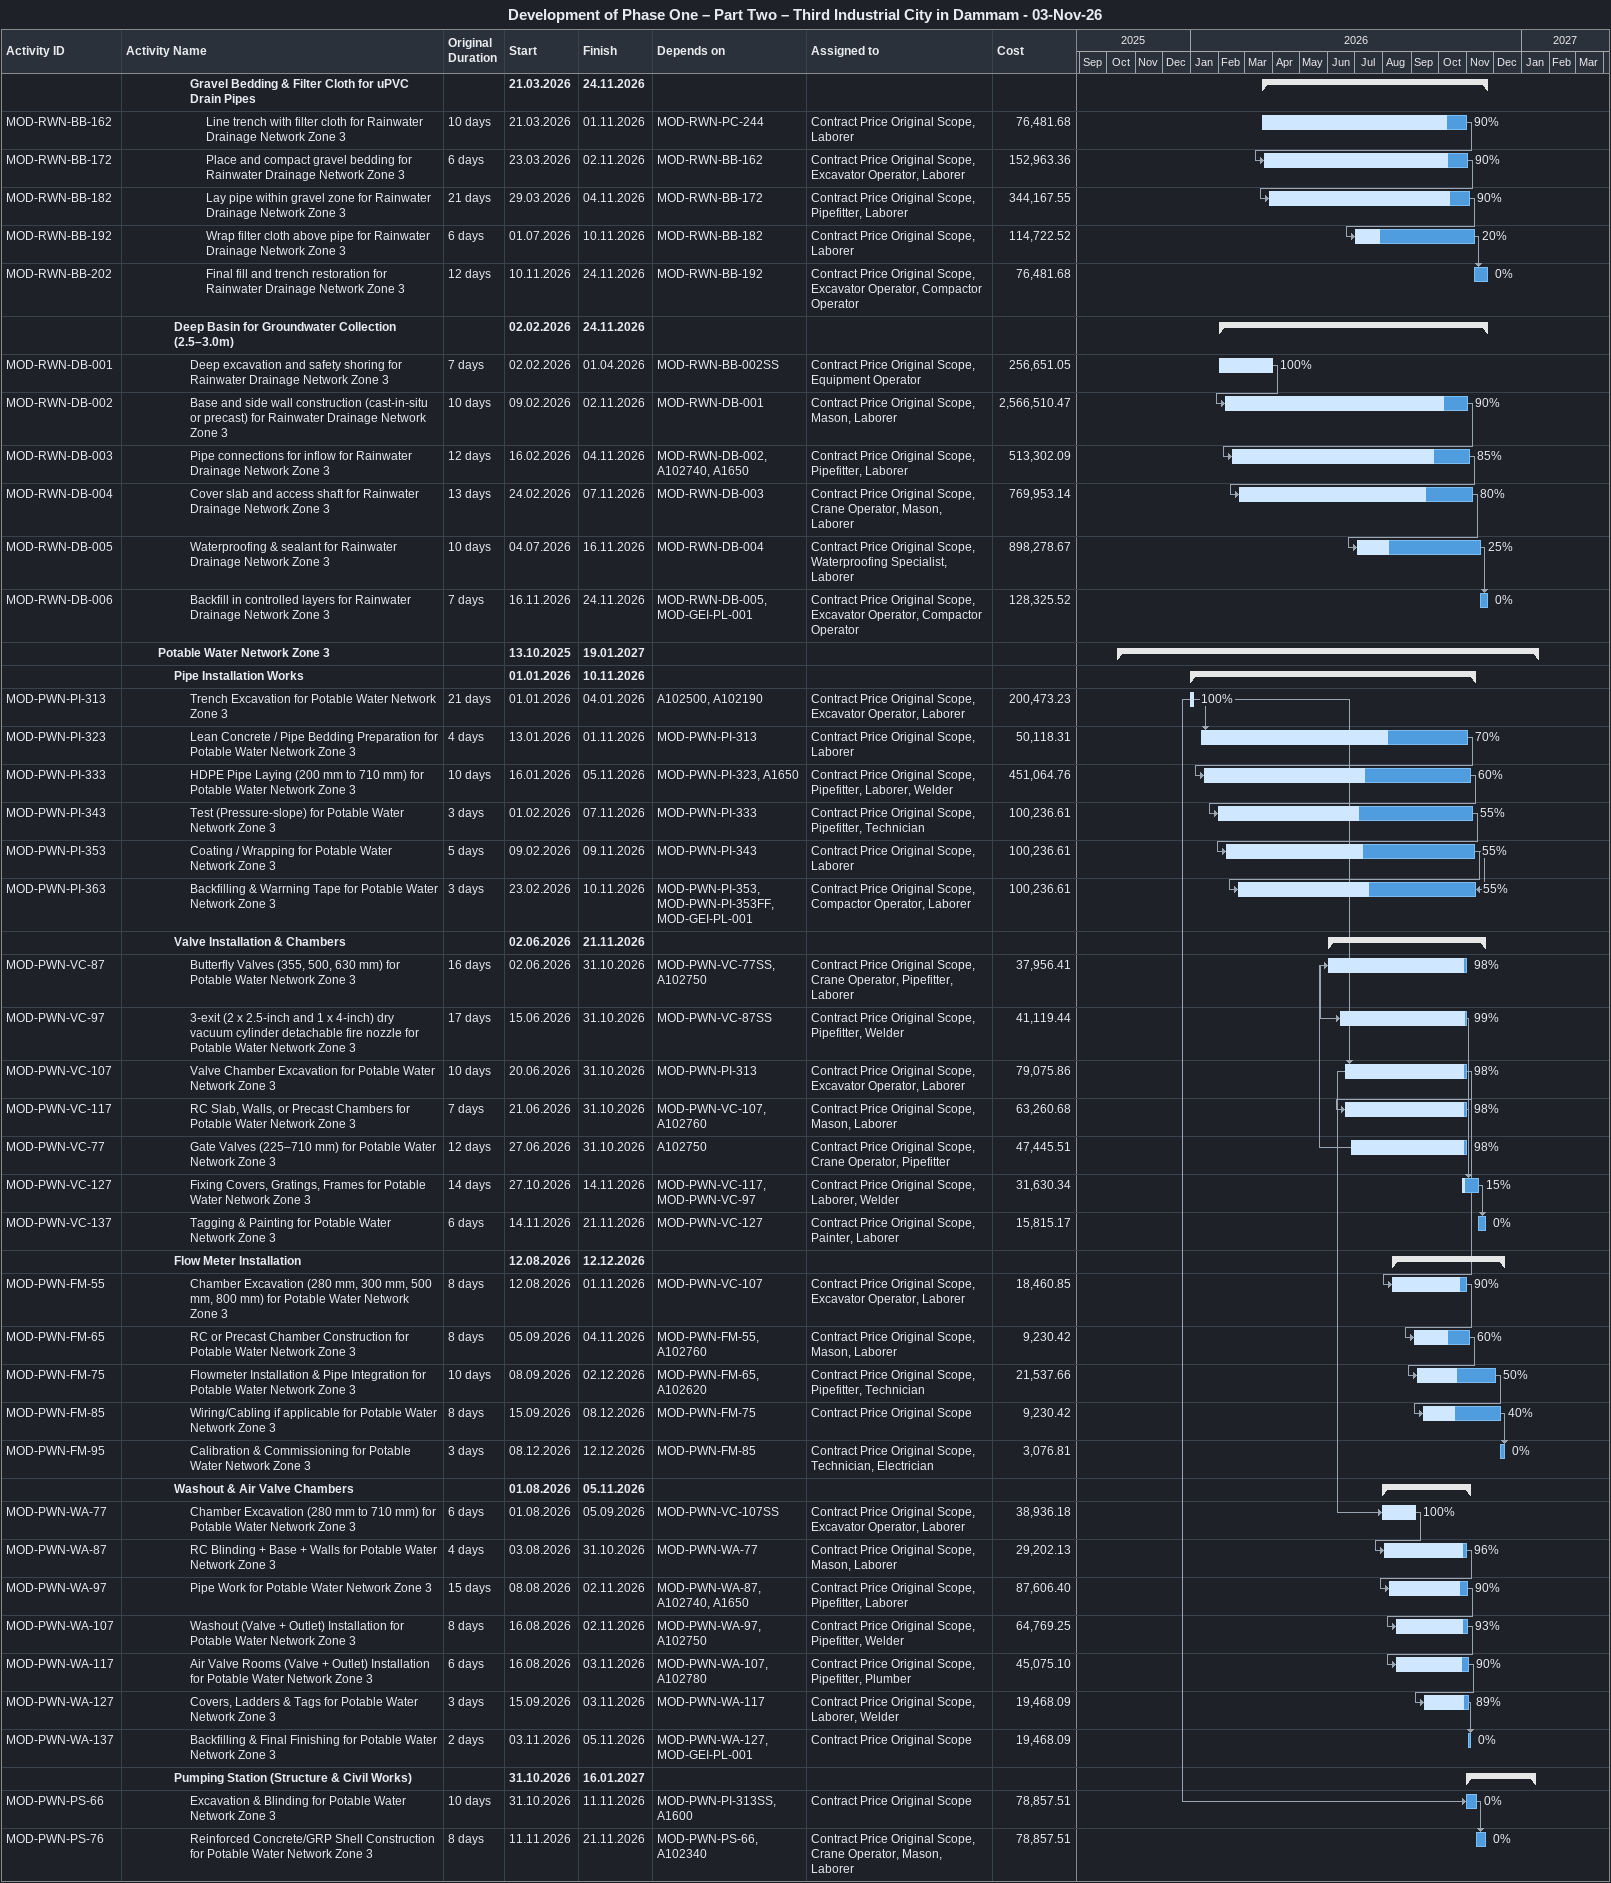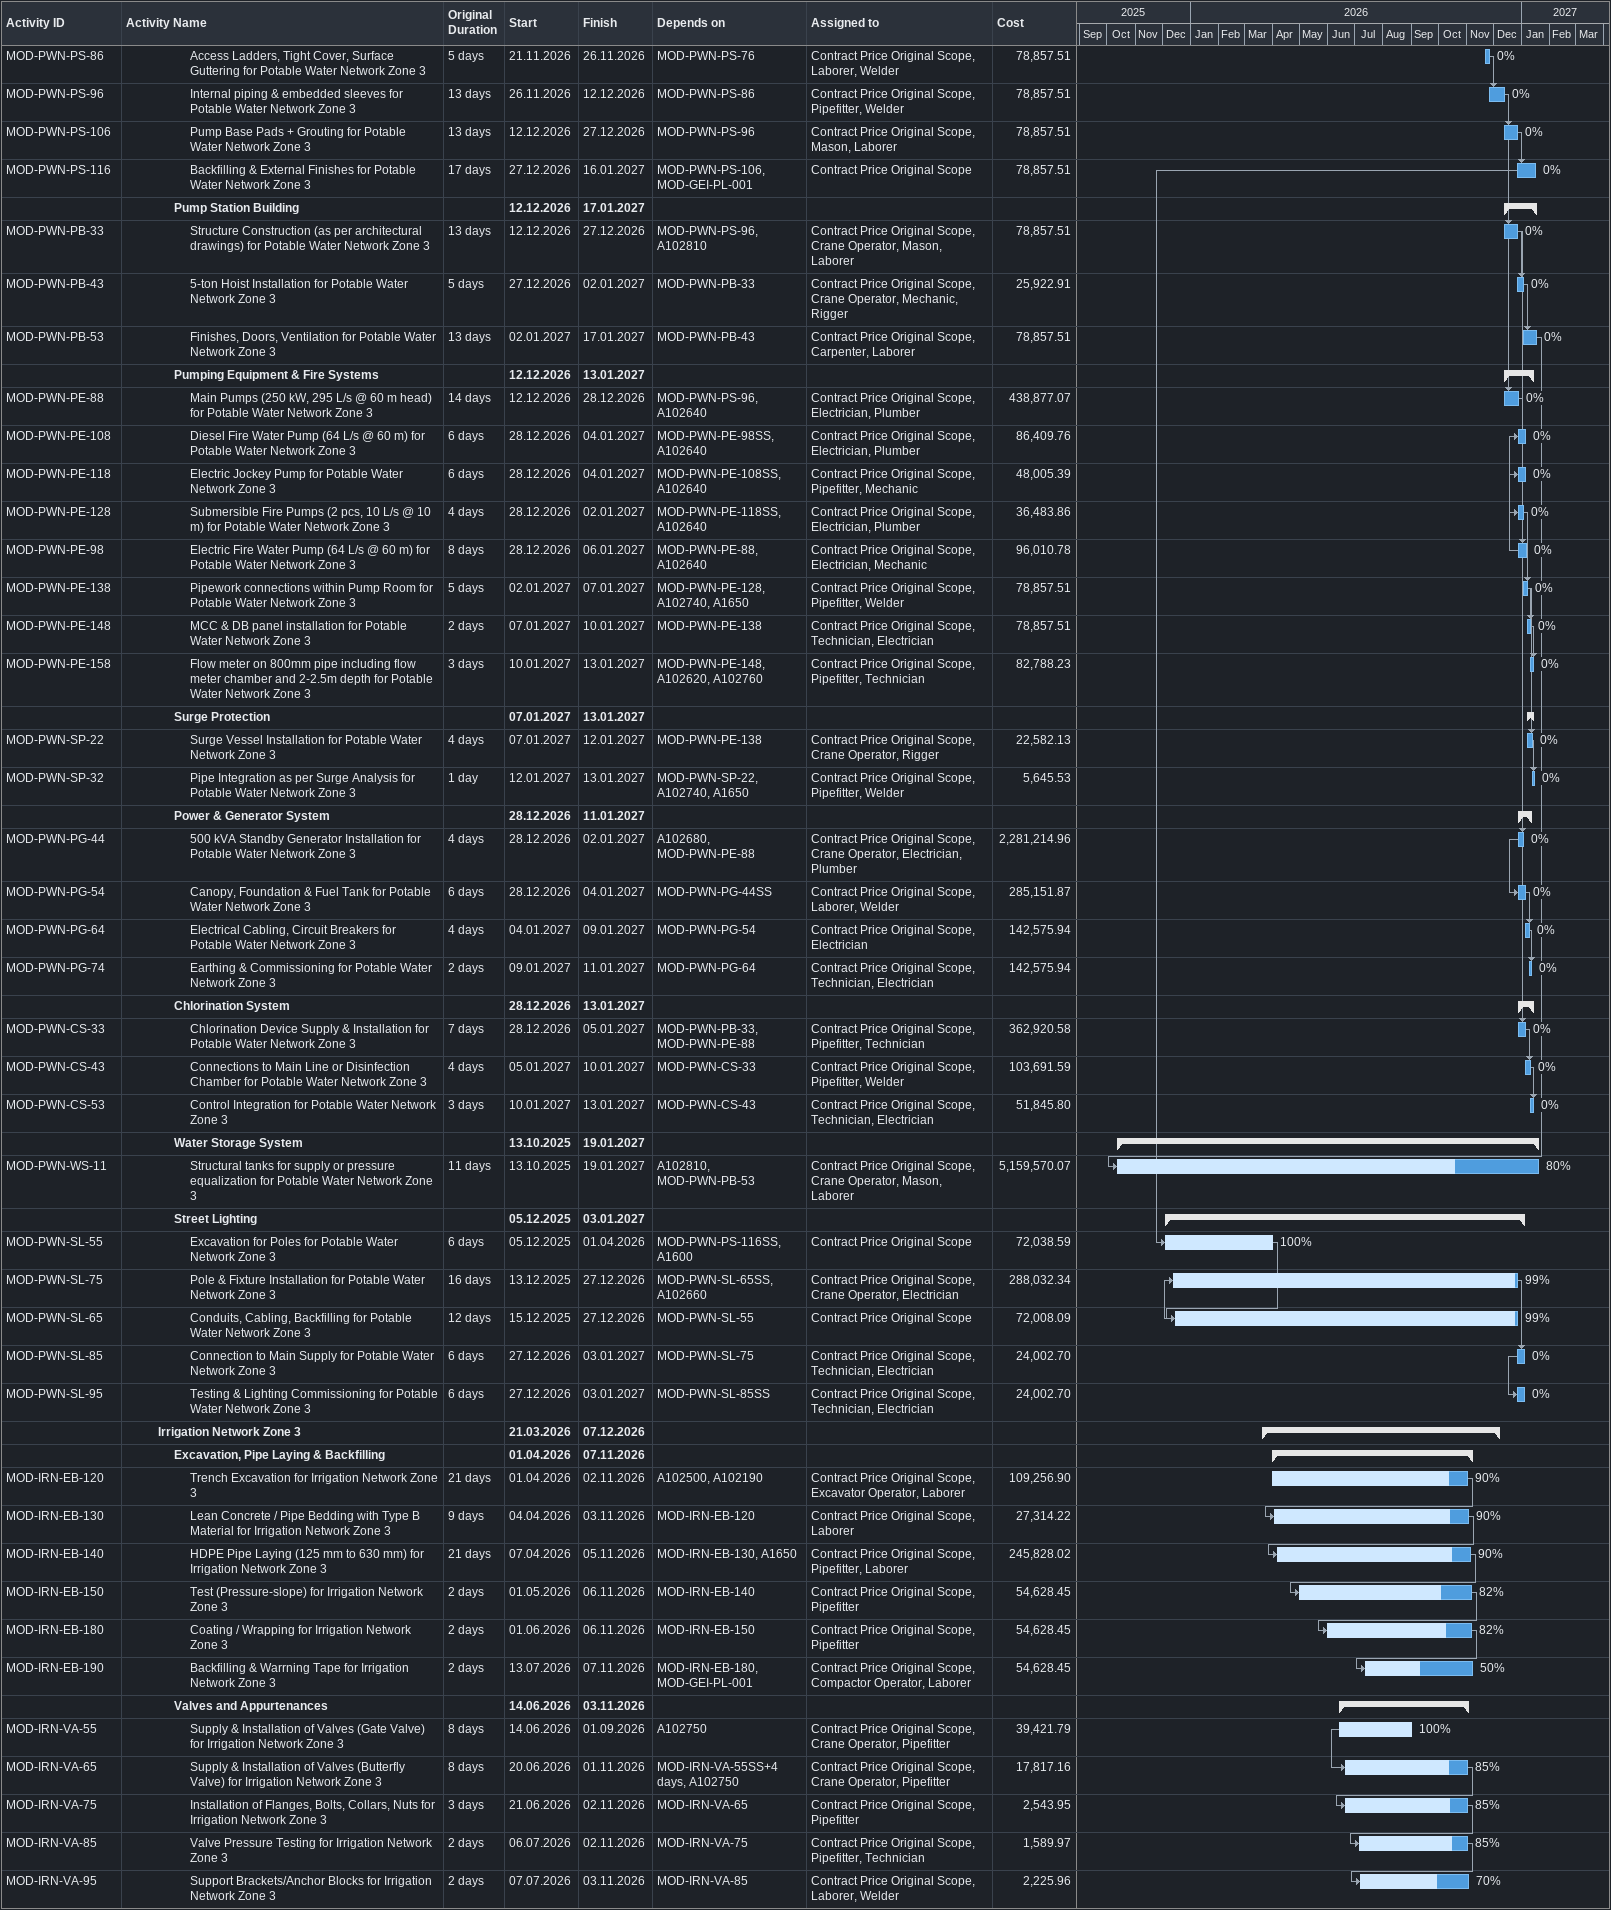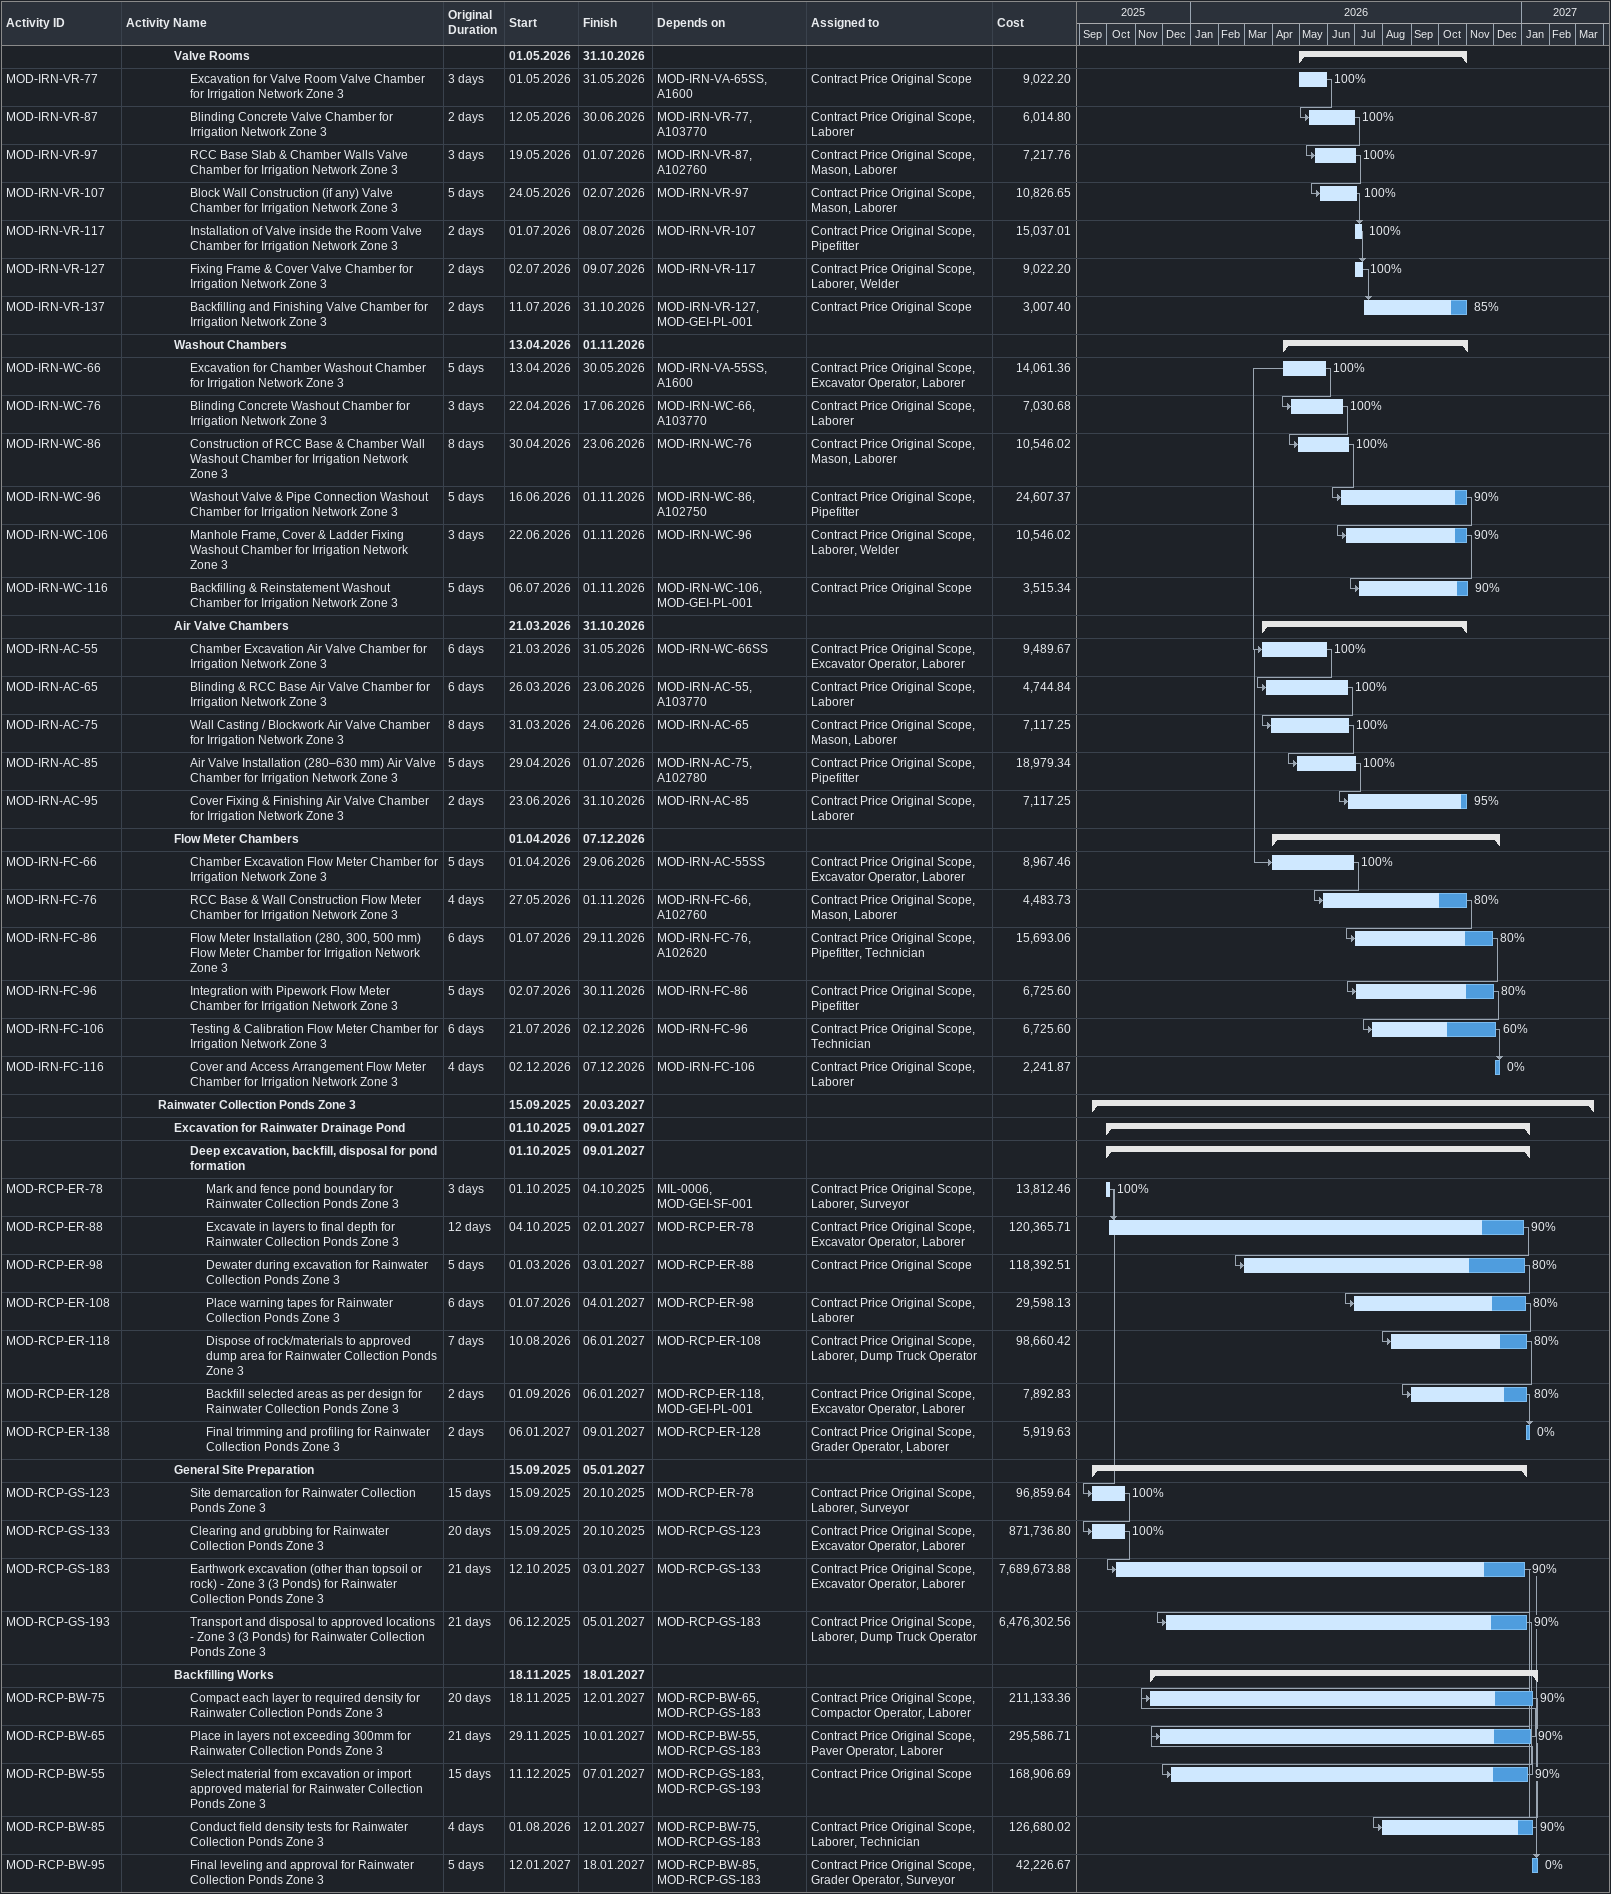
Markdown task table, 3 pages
Development of Phase One – Part Two – Third Industrial City in Dammam - 03-Nov-26

| ID | Level | Task | Original duration | Start | Finish | Predecessors | Resources | % complete | Cost |
|---|---|---|---|---|---|---|---|---|---|
|  | 5 | **Gravel Bedding & Filter Cloth for uPVC Drain Pipes** |  | 2026-03-21 | 2026-11-24 |  |  |  |  |
| MOD-RWN-BB-162 | 6 | Line trench with filter cloth for Rainwater Drainage Network Zone 3 | 10d | 2026-03-21 | 2026-11-01 | MOD-RWN-PC-244 | Contract Price Original Scope, Laborer | 90 | 76481.68 |
| MOD-RWN-BB-172 | 6 | Place and compact gravel bedding for Rainwater Drainage Network Zone 3 | 6d | 2026-03-23 | 2026-11-02 | MOD-RWN-BB-162 | Contract Price Original Scope, Excavator Operator, Laborer | 90 | 152963.36 |
| MOD-RWN-BB-182 | 6 | Lay pipe within gravel zone for Rainwater Drainage Network Zone 3 | 21d | 2026-03-29 | 2026-11-04 | MOD-RWN-BB-172 | Contract Price Original Scope, Pipefitter, Laborer | 90 | 344167.55 |
| MOD-RWN-BB-192 | 6 | Wrap filter cloth above pipe for Rainwater Drainage Network Zone 3 | 6d | 2026-07-01 | 2026-11-10 | MOD-RWN-BB-182 | Contract Price Original Scope, Laborer | 20 | 114722.52 |
| MOD-RWN-BB-202 | 6 | Final fill and trench restoration for Rainwater Drainage Network Zone 3 | 12d | 2026-11-10 | 2026-11-24 | MOD-RWN-BB-192 | Contract Price Original Scope, Excavator Operator, Compactor Operator | 0 | 76481.68 |
|  | 4 | **Deep Basin for Groundwater Collection (2.5–3.0m)** |  | 2026-02-02 | 2026-11-24 |  |  |  |  |
| MOD-RWN-DB-001 | 5 | Deep excavation and safety shoring for Rainwater Drainage Network Zone 3 | 7d | 2026-02-02 | 2026-04-01 | MOD-RWN-BB-002SS | Contract Price Original Scope, Equipment Operator | 100 | 256651.05 |
| MOD-RWN-DB-002 | 5 | Base and side wall construction (cast-in-situ or precast) for Rainwater Drainage Network Zone 3 | 10d | 2026-02-09 | 2026-11-02 | MOD-RWN-DB-001 | Contract Price Original Scope, Mason, Laborer | 90 | 2566510.47 |
| MOD-RWN-DB-003 | 5 | Pipe connections for inflow for Rainwater Drainage Network Zone 3 | 12d | 2026-02-16 | 2026-11-04 | MOD-RWN-DB-002, A102740, A1650 | Contract Price Original Scope, Pipefitter, Laborer | 85 | 513302.09 |
| MOD-RWN-DB-004 | 5 | Cover slab and access shaft for Rainwater Drainage Network Zone 3 | 13d | 2026-02-24 | 2026-11-07 | MOD-RWN-DB-003 | Contract Price Original Scope, Crane Operator, Mason, Laborer | 80 | 769953.14 |
| MOD-RWN-DB-005 | 5 | Waterproofing & sealant for Rainwater Drainage Network Zone 3 | 10d | 2026-07-04 | 2026-11-16 | MOD-RWN-DB-004 | Contract Price Original Scope, Waterproofing Specialist, Laborer | 25 | 898278.67 |
| MOD-RWN-DB-006 | 5 | Backfill in controlled layers for Rainwater Drainage Network Zone 3 | 7d | 2026-11-16 | 2026-11-24 | MOD-RWN-DB-005, MOD-GEI-PL-001 | Contract Price Original Scope, Excavator Operator, Compactor Operator | 0 | 128325.52 |
|  | 3 | **Potable Water Network Zone 3** |  | 2025-10-13 | 2027-01-19 |  |  |  |  |
|  | 4 | **Pipe Installation Works** |  | 2026-01-01 | 2026-11-10 |  |  |  |  |
| MOD-PWN-PI-313 | 5 | Trench Excavation for Potable Water Network Zone 3 | 21d | 2026-01-01 | 2026-01-04 | A102500, A102190 | Contract Price Original Scope, Excavator Operator, Laborer | 100 | 200473.23 |
| MOD-PWN-PI-323 | 5 | Lean Concrete / Pipe Bedding Preparation for Potable Water Network Zone 3 | 4d | 2026-01-13 | 2026-11-01 | MOD-PWN-PI-313 | Contract Price Original Scope, Laborer | 70 | 50118.31 |
| MOD-PWN-PI-333 | 5 | HDPE Pipe Laying (200 mm to 710 mm) for Potable Water Network Zone 3 | 10d | 2026-01-16 | 2026-11-05 | MOD-PWN-PI-323, A1650 | Contract Price Original Scope, Pipefitter, Laborer, Welder | 60 | 451064.76 |
| MOD-PWN-PI-343 | 5 | Test (Pressure-slope) for Potable Water Network Zone 3 | 3d | 2026-02-01 | 2026-11-07 | MOD-PWN-PI-333 | Contract Price Original Scope, Pipefitter, Technician | 55 | 100236.61 |
| MOD-PWN-PI-353 | 5 | Coating / Wrapping for Potable Water Network Zone 3 | 5d | 2026-02-09 | 2026-11-09 | MOD-PWN-PI-343 | Contract Price Original Scope, Laborer | 55 | 100236.61 |
| MOD-PWN-PI-363 | 5 | Backfilling & Warrning Tape for Potable Water Network Zone 3 | 3d | 2026-02-23 | 2026-11-10 | MOD-PWN-PI-353, MOD-PWN-PI-353FF, MOD-GEI-PL-001 | Contract Price Original Scope, Compactor Operator, Laborer | 55 | 100236.61 |
|  | 4 | **Valve Installation & Chambers** |  | 2026-06-02 | 2026-11-21 |  |  |  |  |
| MOD-PWN-VC-87 | 5 | Butterfly Valves (355, 500, 630 mm) for Potable Water Network Zone 3 | 16d | 2026-06-02 | 2026-10-31 | MOD-PWN-VC-77SS, A102750 | Contract Price Original Scope, Crane Operator, Pipefitter, Laborer | 98 | 37956.41 |
| MOD-PWN-VC-97 | 5 | 3-exit (2 x 2.5-inch and 1 x 4-inch) dry vacuum cylinder detachable fire nozzle for Potable Water Network Zone 3 | 17d | 2026-06-15 | 2026-10-31 | MOD-PWN-VC-87SS | Contract Price Original Scope, Pipefitter, Welder | 99 | 41119.44 |
| MOD-PWN-VC-107 | 5 | Valve Chamber Excavation for Potable Water Network Zone 3 | 10d | 2026-06-20 | 2026-10-31 | MOD-PWN-PI-313 | Contract Price Original Scope, Excavator Operator, Laborer | 98 | 79075.86 |
| MOD-PWN-VC-117 | 5 | RC Slab, Walls, or Precast Chambers for Potable Water Network Zone 3 | 7d | 2026-06-21 | 2026-10-31 | MOD-PWN-VC-107, A102760 | Contract Price Original Scope, Mason, Laborer | 98 | 63260.68 |
| MOD-PWN-VC-77 | 5 | Gate Valves (225–710 mm) for Potable Water Network Zone 3 | 12d | 2026-06-27 | 2026-10-31 | A102750 | Contract Price Original Scope, Crane Operator, Pipefitter | 98 | 47445.51 |
| MOD-PWN-VC-127 | 5 | Fixing Covers, Gratings, Frames for Potable Water Network Zone 3 | 14d | 2026-10-27 | 2026-11-14 | MOD-PWN-VC-117, MOD-PWN-VC-97 | Contract Price Original Scope, Laborer, Welder | 15 | 31630.34 |
| MOD-PWN-VC-137 | 5 | Tagging & Painting for Potable Water Network Zone 3 | 6d | 2026-11-14 | 2026-11-21 | MOD-PWN-VC-127 | Contract Price Original Scope, Painter, Laborer | 0 | 15815.17 |
|  | 4 | **Flow Meter Installation** |  | 2026-08-12 | 2026-12-12 |  |  |  |  |
| MOD-PWN-FM-55 | 5 | Chamber Excavation (280 mm, 300 mm, 500 mm, 800 mm) for Potable Water Network Zone 3 | 8d | 2026-08-12 | 2026-11-01 | MOD-PWN-VC-107 | Contract Price Original Scope, Excavator Operator, Laborer | 90 | 18460.85 |
| MOD-PWN-FM-65 | 5 | RC or Precast Chamber Construction for Potable Water Network Zone 3 | 8d | 2026-09-05 | 2026-11-04 | MOD-PWN-FM-55, A102760 | Contract Price Original Scope, Mason, Laborer | 60 | 9230.42 |
| MOD-PWN-FM-75 | 5 | Flowmeter Installation & Pipe Integration for Potable Water Network Zone 3 | 10d | 2026-09-08 | 2026-12-02 | MOD-PWN-FM-65, A102620 | Contract Price Original Scope, Pipefitter, Technician | 50 | 21537.66 |
| MOD-PWN-FM-85 | 5 | Wiring/Cabling if applicable for Potable Water Network Zone 3 | 8d | 2026-09-15 | 2026-12-08 | MOD-PWN-FM-75 | Contract Price Original Scope | 40 | 9230.42 |
| MOD-PWN-FM-95 | 5 | Calibration & Commissioning for Potable Water Network Zone 3 | 3d | 2026-12-08 | 2026-12-12 | MOD-PWN-FM-85 | Contract Price Original Scope, Technician, Electrician | 0 | 3076.81 |
|  | 4 | **Washout & Air Valve Chambers** |  | 2026-08-01 | 2026-11-05 |  |  |  |  |
| MOD-PWN-WA-77 | 5 | Chamber Excavation (280 mm to 710 mm) for Potable Water Network Zone 3 | 6d | 2026-08-01 | 2026-09-05 | MOD-PWN-VC-107SS | Contract Price Original Scope, Excavator Operator, Laborer | 100 | 38936.18 |
| MOD-PWN-WA-87 | 5 | RC Blinding + Base + Walls for Potable Water Network Zone 3 | 4d | 2026-08-03 | 2026-10-31 | MOD-PWN-WA-77 | Contract Price Original Scope, Mason, Laborer | 96 | 29202.13 |
| MOD-PWN-WA-97 | 5 | Pipe Work for Potable Water Network Zone 3 | 15d | 2026-08-08 | 2026-11-02 | MOD-PWN-WA-87, A102740, A1650 | Contract Price Original Scope, Pipefitter, Laborer | 90 | 87606.40 |
| MOD-PWN-WA-107 | 5 | Washout (Valve + Outlet) Installation for Potable Water Network Zone 3 | 8d | 2026-08-16 | 2026-11-02 | MOD-PWN-WA-97, A102750 | Contract Price Original Scope, Pipefitter, Welder | 93 | 64769.25 |
| MOD-PWN-WA-117 | 5 | Air Valve Rooms (Valve + Outlet) Installation for Potable Water Network Zone 3 | 6d | 2026-08-16 | 2026-11-03 | MOD-PWN-WA-107, A102780 | Contract Price Original Scope, Pipefitter, Plumber | 90 | 45075.10 |
| MOD-PWN-WA-127 | 5 | Covers, Ladders & Tags for Potable Water Network Zone 3 | 3d | 2026-09-15 | 2026-11-03 | MOD-PWN-WA-117 | Contract Price Original Scope, Laborer, Welder | 89 | 19468.09 |
| MOD-PWN-WA-137 | 5 | Backfilling & Final Finishing for Potable Water Network Zone 3 | 2d | 2026-11-03 | 2026-11-05 | MOD-PWN-WA-127, MOD-GEI-PL-001 | Contract Price Original Scope | 0 | 19468.09 |
|  | 4 | **Pumping Station (Structure & Civil Works)** |  | 2026-10-31 | 2027-01-16 |  |  |  |  |
| MOD-PWN-PS-66 | 5 | Excavation & Blinding for Potable Water Network Zone 3 | 10d | 2026-10-31 | 2026-11-11 | MOD-PWN-PI-313SS, A1600 | Contract Price Original Scope | 0 | 78857.51 |
| MOD-PWN-PS-76 | 5 | Reinforced Concrete/GRP Shell Construction for Potable Water Network Zone 3 | 8d | 2026-11-11 | 2026-11-21 | MOD-PWN-PS-66, A102340 | Contract Price Original Scope, Crane Operator, Mason, Laborer | 0 | 78857.51 |
| MOD-PWN-PS-86 | 5 | Access Ladders, Tight Cover, Surface Guttering for Potable Water Network Zone 3 | 5d | 2026-11-21 | 2026-11-26 | MOD-PWN-PS-76 | Contract Price Original Scope, Laborer, Welder | 0 | 78857.51 |
| MOD-PWN-PS-96 | 5 | Internal piping & embedded sleeves for Potable Water Network Zone 3 | 13d | 2026-11-26 | 2026-12-12 | MOD-PWN-PS-86 | Contract Price Original Scope, Pipefitter, Welder | 0 | 78857.51 |
| MOD-PWN-PS-106 | 5 | Pump Base Pads + Grouting for Potable Water Network Zone 3 | 13d | 2026-12-12 | 2026-12-27 | MOD-PWN-PS-96 | Contract Price Original Scope, Mason, Laborer | 0 | 78857.51 |
| MOD-PWN-PS-116 | 5 | Backfilling & External Finishes for Potable Water Network Zone 3 | 17d | 2026-12-27 | 2027-01-16 | MOD-PWN-PS-106, MOD-GEI-PL-001 | Contract Price Original Scope | 0 | 78857.51 |
|  | 4 | **Pump Station Building** |  | 2026-12-12 | 2027-01-17 |  |  |  |  |
| MOD-PWN-PB-33 | 5 | Structure Construction (as per architectural drawings) for Potable Water Network Zone 3 | 13d | 2026-12-12 | 2026-12-27 | MOD-PWN-PS-96, A102810 | Contract Price Original Scope, Crane Operator, Mason, Laborer | 0 | 78857.51 |
| MOD-PWN-PB-43 | 5 | 5-ton Hoist Installation for Potable Water Network Zone 3 | 5d | 2026-12-27 | 2027-01-02 | MOD-PWN-PB-33 | Contract Price Original Scope, Crane Operator, Mechanic, Rigger | 0 | 25922.91 |
| MOD-PWN-PB-53 | 5 | Finishes, Doors, Ventilation for Potable Water Network Zone 3 | 13d | 2027-01-02 | 2027-01-17 | MOD-PWN-PB-43 | Contract Price Original Scope, Carpenter, Laborer | 0 | 78857.51 |
|  | 4 | **Pumping Equipment & Fire Systems** |  | 2026-12-12 | 2027-01-13 |  |  |  |  |
| MOD-PWN-PE-88 | 5 | Main Pumps (250 kW, 295 L/s @ 60 m head) for Potable Water Network Zone 3 | 14d | 2026-12-12 | 2026-12-28 | MOD-PWN-PS-96, A102640 | Contract Price Original Scope, Electrician, Plumber | 0 | 438877.07 |
| MOD-PWN-PE-108 | 5 | Diesel Fire Water Pump (64 L/s @ 60 m) for Potable Water Network Zone 3 | 6d | 2026-12-28 | 2027-01-04 | MOD-PWN-PE-98SS, A102640 | Contract Price Original Scope, Electrician, Plumber | 0 | 86409.76 |
| MOD-PWN-PE-118 | 5 | Electric Jockey Pump for Potable Water Network Zone 3 | 6d | 2026-12-28 | 2027-01-04 | MOD-PWN-PE-108SS, A102640 | Contract Price Original Scope, Pipefitter, Mechanic | 0 | 48005.39 |
| MOD-PWN-PE-128 | 5 | Submersible Fire Pumps (2 pcs, 10 L/s @ 10 m) for Potable Water Network Zone 3 | 4d | 2026-12-28 | 2027-01-02 | MOD-PWN-PE-118SS, A102640 | Contract Price Original Scope, Electrician, Plumber | 0 | 36483.86 |
| MOD-PWN-PE-98 | 5 | Electric Fire Water Pump (64 L/s @ 60 m) for Potable Water Network Zone 3 | 8d | 2026-12-28 | 2027-01-06 | MOD-PWN-PE-88, A102640 | Contract Price Original Scope, Electrician, Mechanic | 0 | 96010.78 |
| MOD-PWN-PE-138 | 5 | Pipework connections within Pump Room for Potable Water Network Zone 3 | 5d | 2027-01-02 | 2027-01-07 | MOD-PWN-PE-128, A102740, A1650 | Contract Price Original Scope, Pipefitter, Welder | 0 | 78857.51 |
| MOD-PWN-PE-148 | 5 | MCC & DB panel installation for Potable Water Network Zone 3 | 2d | 2027-01-07 | 2027-01-10 | MOD-PWN-PE-138 | Contract Price Original Scope, Technician, Electrician | 0 | 78857.51 |
| MOD-PWN-PE-158 | 5 | Flow meter on 800mm pipe including flow meter chamber and 2-2.5m depth for Potable Water Network Zone 3 | 3d | 2027-01-10 | 2027-01-13 | MOD-PWN-PE-148, A102620, A102760 | Contract Price Original Scope, Pipefitter, Technician | 0 | 82788.23 |
|  | 4 | **Surge Protection** |  | 2027-01-07 | 2027-01-13 |  |  |  |  |
| MOD-PWN-SP-22 | 5 | Surge Vessel Installation for Potable Water Network Zone 3 | 4d | 2027-01-07 | 2027-01-12 | MOD-PWN-PE-138 | Contract Price Original Scope, Crane Operator, Rigger | 0 | 22582.13 |
| MOD-PWN-SP-32 | 5 | Pipe Integration as per Surge Analysis for Potable Water Network Zone 3 | 1d | 2027-01-12 | 2027-01-13 | MOD-PWN-SP-22, A102740, A1650 | Contract Price Original Scope, Pipefitter, Welder | 0 | 5645.53 |
|  | 4 | **Power & Generator System** |  | 2026-12-28 | 2027-01-11 |  |  |  |  |
| MOD-PWN-PG-44 | 5 | 500 kVA Standby Generator Installation for Potable Water Network Zone 3 | 4d | 2026-12-28 | 2027-01-02 | A102680, MOD-PWN-PE-88 | Contract Price Original Scope, Crane Operator, Electrician, Plumber | 0 | 2281214.96 |
| MOD-PWN-PG-54 | 5 | Canopy, Foundation & Fuel Tank for Potable Water Network Zone 3 | 6d | 2026-12-28 | 2027-01-04 | MOD-PWN-PG-44SS | Contract Price Original Scope, Laborer, Welder | 0 | 285151.87 |
| MOD-PWN-PG-64 | 5 | Electrical Cabling, Circuit Breakers for Potable Water Network Zone 3 | 4d | 2027-01-04 | 2027-01-09 | MOD-PWN-PG-54 | Contract Price Original Scope, Electrician | 0 | 142575.94 |
| MOD-PWN-PG-74 | 5 | Earthing & Commissioning for Potable Water Network Zone 3 | 2d | 2027-01-09 | 2027-01-11 | MOD-PWN-PG-64 | Contract Price Original Scope, Technician, Electrician | 0 | 142575.94 |
|  | 4 | **Chlorination System** |  | 2026-12-28 | 2027-01-13 |  |  |  |  |
| MOD-PWN-CS-33 | 5 | Chlorination Device Supply & Installation for Potable Water Network Zone 3 | 7d | 2026-12-28 | 2027-01-05 | MOD-PWN-PB-33, MOD-PWN-PE-88 | Contract Price Original Scope, Pipefitter, Technician | 0 | 362920.58 |
| MOD-PWN-CS-43 | 5 | Connections to Main Line or Disinfection Chamber for Potable Water Network Zone 3 | 4d | 2027-01-05 | 2027-01-10 | MOD-PWN-CS-33 | Contract Price Original Scope, Pipefitter, Welder | 0 | 103691.59 |
| MOD-PWN-CS-53 | 5 | Control Integration for Potable Water Network Zone 3 | 3d | 2027-01-10 | 2027-01-13 | MOD-PWN-CS-43 | Contract Price Original Scope, Technician, Electrician | 0 | 51845.80 |
|  | 4 | **Water Storage System** |  | 2025-10-13 | 2027-01-19 |  |  |  |  |
| MOD-PWN-WS-11 | 5 | Structural tanks for supply or pressure equalization for Potable Water Network Zone 3 | 11d | 2025-10-13 | 2027-01-19 | A102810, MOD-PWN-PB-53 | Contract Price Original Scope, Crane Operator, Mason, Laborer | 80 | 5159570.07 |
|  | 4 | **Street Lighting** |  | 2025-12-05 | 2027-01-03 |  |  |  |  |
| MOD-PWN-SL-55 | 5 | Excavation for Poles for Potable Water Network Zone 3 | 6d | 2025-12-05 | 2026-04-01 | MOD-PWN-PS-116SS, A1600 | Contract Price Original Scope | 100 | 72038.59 |
| MOD-PWN-SL-75 | 5 | Pole & Fixture Installation for Potable Water Network Zone 3 | 16d | 2025-12-13 | 2026-12-27 | MOD-PWN-SL-65SS, A102660 | Contract Price Original Scope, Crane Operator, Electrician | 99 | 288032.34 |
| MOD-PWN-SL-65 | 5 | Conduits, Cabling, Backfilling for Potable Water Network Zone 3 | 12d | 2025-12-15 | 2026-12-27 | MOD-PWN-SL-55 | Contract Price Original Scope | 99 | 72008.09 |
| MOD-PWN-SL-85 | 5 | Connection to Main Supply for Potable Water Network Zone 3 | 6d | 2026-12-27 | 2027-01-03 | MOD-PWN-SL-75 | Contract Price Original Scope, Technician, Electrician | 0 | 24002.70 |
| MOD-PWN-SL-95 | 5 | Testing & Lighting Commissioning for Potable Water Network Zone 3 | 6d | 2026-12-27 | 2027-01-03 | MOD-PWN-SL-85SS | Contract Price Original Scope, Technician, Electrician | 0 | 24002.70 |
|  | 3 | **Irrigation Network Zone 3** |  | 2026-03-21 | 2026-12-07 |  |  |  |  |
|  | 4 | **Excavation, Pipe Laying & Backfilling** |  | 2026-04-01 | 2026-11-07 |  |  |  |  |
| MOD-IRN-EB-120 | 5 | Trench Excavation for Irrigation Network Zone 3 | 21d | 2026-04-01 | 2026-11-02 | A102500, A102190 | Contract Price Original Scope, Excavator Operator, Laborer | 90 | 109256.90 |
| MOD-IRN-EB-130 | 5 | Lean Concrete / Pipe Bedding with Type B Material for Irrigation Network Zone 3 | 9d | 2026-04-04 | 2026-11-03 | MOD-IRN-EB-120 | Contract Price Original Scope, Laborer | 90 | 27314.22 |
| MOD-IRN-EB-140 | 5 | HDPE Pipe Laying (125 mm to 630 mm) for Irrigation Network Zone 3 | 21d | 2026-04-07 | 2026-11-05 | MOD-IRN-EB-130, A1650 | Contract Price Original Scope, Pipefitter, Laborer | 90 | 245828.02 |
| MOD-IRN-EB-150 | 5 | Test (Pressure-slope) for Irrigation Network Zone 3 | 2d | 2026-05-01 | 2026-11-06 | MOD-IRN-EB-140 | Contract Price Original Scope, Pipefitter | 82 | 54628.45 |
| MOD-IRN-EB-180 | 5 | Coating / Wrapping for Irrigation Network Zone 3 | 2d | 2026-06-01 | 2026-11-06 | MOD-IRN-EB-150 | Contract Price Original Scope, Pipefitter | 82 | 54628.45 |
| MOD-IRN-EB-190 | 5 | Backfilling & Warrning Tape for Irrigation Network Zone 3 | 2d | 2026-07-13 | 2026-11-07 | MOD-IRN-EB-180, MOD-GEI-PL-001 | Contract Price Original Scope, Compactor Operator, Laborer | 50 | 54628.45 |
|  | 4 | **Valves and Appurtenances** |  | 2026-06-14 | 2026-11-03 |  |  |  |  |
| MOD-IRN-VA-55 | 5 | Supply & Installation of Valves (Gate Valve) for Irrigation Network Zone 3 | 8d | 2026-06-14 | 2026-09-01 | A102750 | Contract Price Original Scope, Crane Operator, Pipefitter | 100 | 39421.79 |
| MOD-IRN-VA-65 | 5 | Supply & Installation of Valves (Butterfly Valve) for Irrigation Network Zone 3 | 8d | 2026-06-20 | 2026-11-01 | MOD-IRN-VA-55SS+4d, A102750 | Contract Price Original Scope, Crane Operator, Pipefitter | 85 | 17817.16 |
| MOD-IRN-VA-75 | 5 | Installation of Flanges, Bolts, Collars, Nuts for Irrigation Network Zone 3 | 3d | 2026-06-21 | 2026-11-02 | MOD-IRN-VA-65 | Contract Price Original Scope, Pipefitter | 85 | 2543.95 |
| MOD-IRN-VA-85 | 5 | Valve Pressure Testing for Irrigation Network Zone 3 | 2d | 2026-07-06 | 2026-11-02 | MOD-IRN-VA-75 | Contract Price Original Scope, Pipefitter, Technician | 85 | 1589.97 |
| MOD-IRN-VA-95 | 5 | Support Brackets/Anchor Blocks for Irrigation Network Zone 3 | 2d | 2026-07-07 | 2026-11-03 | MOD-IRN-VA-85 | Contract Price Original Scope, Laborer, Welder | 70 | 2225.96 |
|  | 4 | **Valve Rooms** |  | 2026-05-01 | 2026-10-31 |  |  |  |  |
| MOD-IRN-VR-77 | 5 | Excavation for Valve Room Valve Chamber for Irrigation Network Zone 3 | 3d | 2026-05-01 | 2026-05-31 | MOD-IRN-VA-65SS, A1600 | Contract Price Original Scope | 100 | 9022.20 |
| MOD-IRN-VR-87 | 5 | Blinding Concrete Valve Chamber for Irrigation Network Zone 3 | 2d | 2026-05-12 | 2026-06-30 | MOD-IRN-VR-77, A103770 | Contract Price Original Scope, Laborer | 100 | 6014.80 |
| MOD-IRN-VR-97 | 5 | RCC Base Slab & Chamber Walls Valve Chamber for Irrigation Network Zone 3 | 3d | 2026-05-19 | 2026-07-01 | MOD-IRN-VR-87, A102760 | Contract Price Original Scope, Mason, Laborer | 100 | 7217.76 |
| MOD-IRN-VR-107 | 5 | Block Wall Construction (if any) Valve Chamber for Irrigation Network Zone 3 | 5d | 2026-05-24 | 2026-07-02 | MOD-IRN-VR-97 | Contract Price Original Scope, Mason, Laborer | 100 | 10826.65 |
| MOD-IRN-VR-117 | 5 | Installation of Valve inside the Room Valve Chamber for Irrigation Network Zone 3 | 2d | 2026-07-01 | 2026-07-08 | MOD-IRN-VR-107 | Contract Price Original Scope, Pipefitter | 100 | 15037.01 |
| MOD-IRN-VR-127 | 5 | Fixing Frame & Cover Valve Chamber for Irrigation Network Zone 3 | 2d | 2026-07-02 | 2026-07-09 | MOD-IRN-VR-117 | Contract Price Original Scope, Laborer, Welder | 100 | 9022.20 |
| MOD-IRN-VR-137 | 5 | Backfilling and Finishing Valve Chamber for Irrigation Network Zone 3 | 2d | 2026-07-11 | 2026-10-31 | MOD-IRN-VR-127, MOD-GEI-PL-001 | Contract Price Original Scope | 85 | 3007.40 |
|  | 4 | **Washout Chambers** |  | 2026-04-13 | 2026-11-01 |  |  |  |  |
| MOD-IRN-WC-66 | 5 | Excavation for Chamber Washout Chamber for Irrigation Network Zone 3 | 5d | 2026-04-13 | 2026-05-30 | MOD-IRN-VA-55SS, A1600 | Contract Price Original Scope, Excavator Operator, Laborer | 100 | 14061.36 |
| MOD-IRN-WC-76 | 5 | Blinding Concrete Washout Chamber for Irrigation Network Zone 3 | 3d | 2026-04-22 | 2026-06-17 | MOD-IRN-WC-66, A103770 | Contract Price Original Scope, Laborer | 100 | 7030.68 |
| MOD-IRN-WC-86 | 5 | Construction of RCC Base & Chamber Wall Washout Chamber for Irrigation Network Zone 3 | 8d | 2026-04-30 | 2026-06-23 | MOD-IRN-WC-76 | Contract Price Original Scope, Mason, Laborer | 100 | 10546.02 |
| MOD-IRN-WC-96 | 5 | Washout Valve & Pipe Connection Washout Chamber for Irrigation Network Zone 3 | 5d | 2026-06-16 | 2026-11-01 | MOD-IRN-WC-86, A102750 | Contract Price Original Scope, Pipefitter | 90 | 24607.37 |
| MOD-IRN-WC-106 | 5 | Manhole Frame, Cover & Ladder Fixing Washout Chamber for Irrigation Network Zone 3 | 3d | 2026-06-22 | 2026-11-01 | MOD-IRN-WC-96 | Contract Price Original Scope, Laborer, Welder | 90 | 10546.02 |
| MOD-IRN-WC-116 | 5 | Backfilling & Reinstatement Washout Chamber for Irrigation Network Zone 3 | 5d | 2026-07-06 | 2026-11-01 | MOD-IRN-WC-106, MOD-GEI-PL-001 | Contract Price Original Scope | 90 | 3515.34 |
|  | 4 | **Air Valve Chambers** |  | 2026-03-21 | 2026-10-31 |  |  |  |  |
| MOD-IRN-AC-55 | 5 | Chamber Excavation Air Valve Chamber for Irrigation Network Zone 3 | 6d | 2026-03-21 | 2026-05-31 | MOD-IRN-WC-66SS | Contract Price Original Scope, Excavator Operator, Laborer | 100 | 9489.67 |
| MOD-IRN-AC-65 | 5 | Blinding & RCC Base Air Valve Chamber for Irrigation Network Zone 3 | 6d | 2026-03-26 | 2026-06-23 | MOD-IRN-AC-55, A103770 | Contract Price Original Scope, Laborer | 100 | 4744.84 |
| MOD-IRN-AC-75 | 5 | Wall Casting / Blockwork Air Valve Chamber for Irrigation Network Zone 3 | 8d | 2026-03-31 | 2026-06-24 | MOD-IRN-AC-65 | Contract Price Original Scope, Mason, Laborer | 100 | 7117.25 |
| MOD-IRN-AC-85 | 5 | Air Valve Installation (280–630 mm) Air Valve Chamber for Irrigation Network Zone 3 | 5d | 2026-04-29 | 2026-07-01 | MOD-IRN-AC-75, A102780 | Contract Price Original Scope, Pipefitter | 100 | 18979.34 |
| MOD-IRN-AC-95 | 5 | Cover Fixing & Finishing Air Valve Chamber for Irrigation Network Zone 3 | 2d | 2026-06-23 | 2026-10-31 | MOD-IRN-AC-85 | Contract Price Original Scope, Laborer | 95 | 7117.25 |
|  | 4 | **Flow Meter Chambers** |  | 2026-04-01 | 2026-12-07 |  |  |  |  |
| MOD-IRN-FC-66 | 5 | Chamber Excavation Flow Meter Chamber for Irrigation Network Zone 3 | 5d | 2026-04-01 | 2026-06-29 | MOD-IRN-AC-55SS | Contract Price Original Scope, Excavator Operator, Laborer | 100 | 8967.46 |
| MOD-IRN-FC-76 | 5 | RCC Base & Wall Construction Flow Meter Chamber for Irrigation Network Zone 3 | 4d | 2026-05-27 | 2026-11-01 | MOD-IRN-FC-66, A102760 | Contract Price Original Scope, Mason, Laborer | 80 | 4483.73 |
| MOD-IRN-FC-86 | 5 | Flow Meter Installation (280, 300, 500 mm) Flow Meter Chamber for Irrigation Network Zone 3 | 6d | 2026-07-01 | 2026-11-29 | MOD-IRN-FC-76, A102620 | Contract Price Original Scope, Pipefitter, Technician | 80 | 15693.06 |
| MOD-IRN-FC-96 | 5 | Integration with Pipework Flow Meter Chamber for Irrigation Network Zone 3 | 5d | 2026-07-02 | 2026-11-30 | MOD-IRN-FC-86 | Contract Price Original Scope, Pipefitter | 80 | 6725.60 |
| MOD-IRN-FC-106 | 5 | Testing & Calibration Flow Meter Chamber for Irrigation Network Zone 3 | 6d | 2026-07-21 | 2026-12-02 | MOD-IRN-FC-96 | Contract Price Original Scope, Technician | 60 | 6725.60 |
| MOD-IRN-FC-116 | 5 | Cover and Access Arrangement Flow Meter Chamber for Irrigation Network Zone 3 | 4d | 2026-12-02 | 2026-12-07 | MOD-IRN-FC-106 | Contract Price Original Scope, Laborer | 0 | 2241.87 |
|  | 3 | **Rainwater Collection Ponds Zone 3** |  | 2025-09-15 | 2027-03-20 |  |  |  |  |
|  | 4 | **Excavation for Rainwater Drainage Pond** |  | 2025-10-01 | 2027-01-09 |  |  |  |  |
|  | 5 | **Deep excavation, backfill, disposal for pond formation** |  | 2025-10-01 | 2027-01-09 |  |  |  |  |
| MOD-RCP-ER-78 | 6 | Mark and fence pond boundary for Rainwater Collection Ponds Zone 3 | 3d | 2025-10-01 | 2025-10-04 | MIL-0006, MOD-GEI-SF-001 | Contract Price Original Scope, Laborer, Surveyor | 100 | 13812.46 |
| MOD-RCP-ER-88 | 6 | Excavate in layers to final depth for Rainwater Collection Ponds Zone 3 | 12d | 2025-10-04 | 2027-01-02 | MOD-RCP-ER-78 | Contract Price Original Scope, Excavator Operator, Laborer | 90 | 120365.71 |
| MOD-RCP-ER-98 | 6 | Dewater during excavation for Rainwater Collection Ponds Zone 3 | 5d | 2026-03-01 | 2027-01-03 | MOD-RCP-ER-88 | Contract Price Original Scope | 80 | 118392.51 |
| MOD-RCP-ER-108 | 6 | Place warning tapes for Rainwater Collection Ponds Zone 3 | 6d | 2026-07-01 | 2027-01-04 | MOD-RCP-ER-98 | Contract Price Original Scope, Laborer | 80 | 29598.13 |
| MOD-RCP-ER-118 | 6 | Dispose of rock/materials to approved dump area for Rainwater Collection Ponds Zone 3 | 7d | 2026-08-10 | 2027-01-06 | MOD-RCP-ER-108 | Contract Price Original Scope, Laborer, Dump Truck Operator | 80 | 98660.42 |
| MOD-RCP-ER-128 | 6 | Backfill selected areas as per design for Rainwater Collection Ponds Zone 3 | 2d | 2026-09-01 | 2027-01-06 | MOD-RCP-ER-118, MOD-GEI-PL-001 | Contract Price Original Scope, Excavator Operator, Laborer | 80 | 7892.83 |
| MOD-RCP-ER-138 | 6 | Final trimming and profiling for Rainwater Collection Ponds Zone 3 | 2d | 2027-01-06 | 2027-01-09 | MOD-RCP-ER-128 | Contract Price Original Scope, Grader Operator, Laborer | 0 | 5919.63 |
|  | 4 | **General Site Preparation** |  | 2025-09-15 | 2027-01-05 |  |  |  |  |
| MOD-RCP-GS-123 | 5 | Site demarcation for Rainwater Collection Ponds Zone 3 | 15d | 2025-09-15 | 2025-10-20 | MOD-RCP-ER-78 | Contract Price Original Scope, Laborer, Surveyor | 100 | 96859.64 |
| MOD-RCP-GS-133 | 5 | Clearing and grubbing for Rainwater Collection Ponds Zone 3 | 20d | 2025-09-15 | 2025-10-20 | MOD-RCP-GS-123 | Contract Price Original Scope, Excavator Operator, Laborer | 100 | 871736.80 |
| MOD-RCP-GS-183 | 5 | Earthwork excavation (other than topsoil or rock) - Zone 3 (3 Ponds) for Rainwater Collection Ponds Zone 3 | 21d | 2025-10-12 | 2027-01-03 | MOD-RCP-GS-133 | Contract Price Original Scope, Excavator Operator, Laborer | 90 | 7689673.88 |
| MOD-RCP-GS-193 | 5 | Transport and disposal to approved locations - Zone 3 (3 Ponds) for Rainwater Collection Ponds Zone 3 | 21d | 2025-12-06 | 2027-01-05 | MOD-RCP-GS-183 | Contract Price Original Scope, Laborer, Dump Truck Operator | 90 | 6476302.56 |
|  | 4 | **Backfilling Works** |  | 2025-11-18 | 2027-01-18 |  |  |  |  |
| MOD-RCP-BW-75 | 5 | Compact each layer to required density for Rainwater Collection Ponds Zone 3 | 20d | 2025-11-18 | 2027-01-12 | MOD-RCP-BW-65, MOD-RCP-GS-183 | Contract Price Original Scope, Compactor Operator, Laborer | 90 | 211133.36 |
| MOD-RCP-BW-65 | 5 | Place in layers not exceeding 300mm for Rainwater Collection Ponds Zone 3 | 21d | 2025-11-29 | 2027-01-10 | MOD-RCP-BW-55, MOD-RCP-GS-183 | Contract Price Original Scope, Paver Operator, Laborer | 90 | 295586.71 |
| MOD-RCP-BW-55 | 5 | Select material from excavation or import approved material for Rainwater Collection Ponds Zone 3 | 15d | 2025-12-11 | 2027-01-07 | MOD-RCP-GS-183, MOD-RCP-GS-193 | Contract Price Original Scope | 90 | 168906.69 |
| MOD-RCP-BW-85 | 5 | Conduct field density tests for Rainwater Collection Ponds Zone 3 | 4d | 2026-08-01 | 2027-01-12 | MOD-RCP-BW-75, MOD-RCP-GS-183 | Contract Price Original Scope, Laborer, Technician | 90 | 126680.02 |
| MOD-RCP-BW-95 | 5 | Final leveling and approval for Rainwater Collection Ponds Zone 3 | 5d | 2027-01-12 | 2027-01-18 | MOD-RCP-BW-85, MOD-RCP-GS-183 | Contract Price Original Scope, Grader Operator, Surveyor | 0 | 42226.67 |
